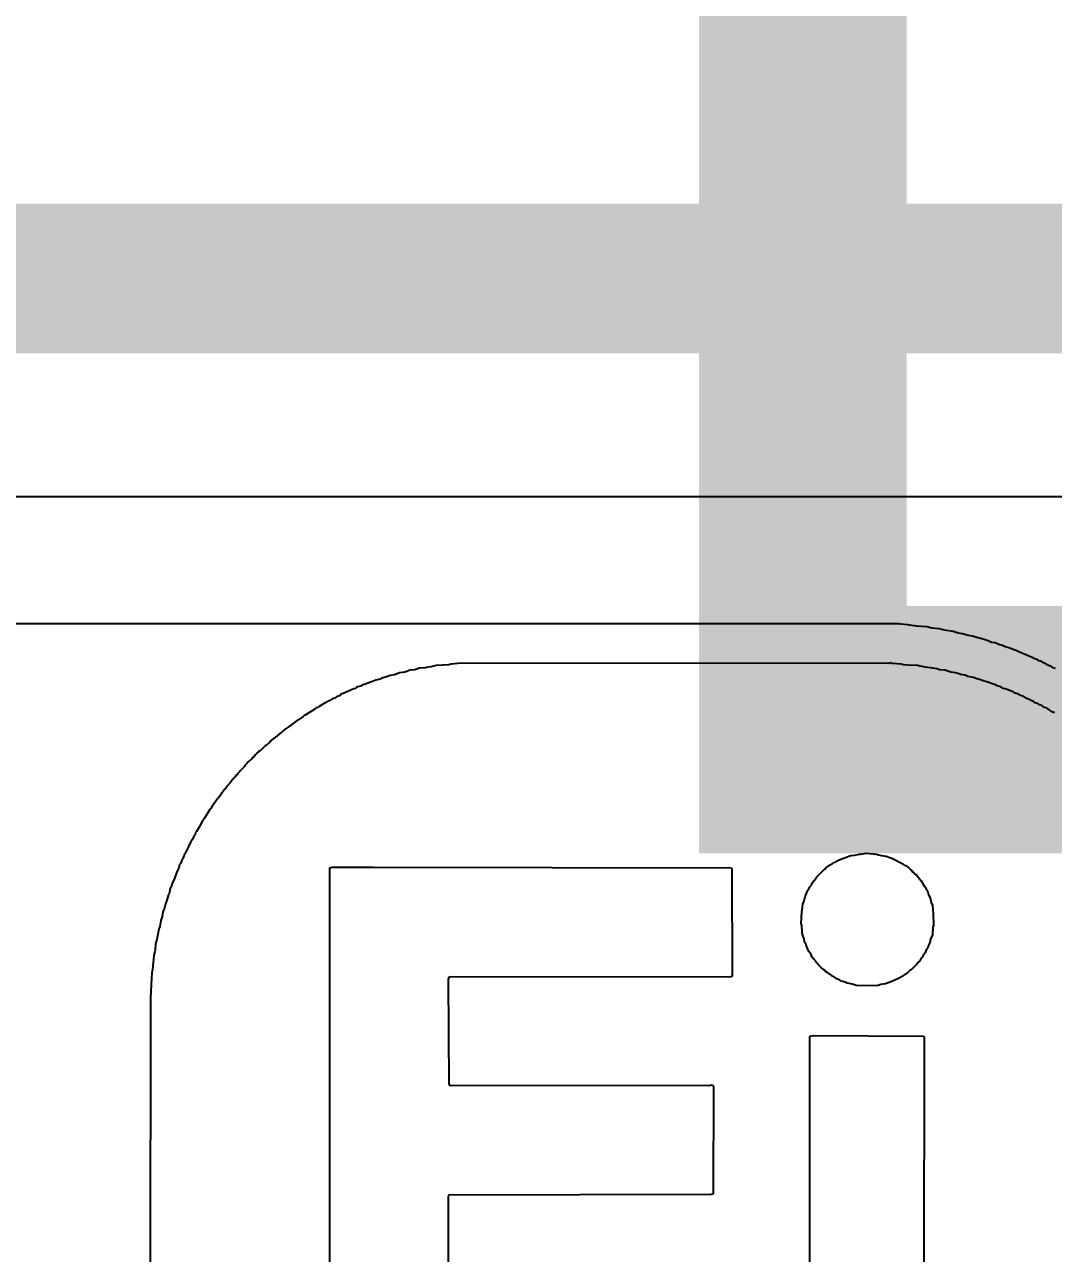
# Model space of a CAD drawing. Header units: inches. Extents: x -6 to 283, y -12 to 154.
# Drawn here: x 15.84 to 17.062, y 19.202 to 20.661 of the extents above; entities that cross this region are included whole.
import ezdxf

# ---------------------------------------------------------------- set-up
doc = ezdxf.new("R2010")
doc.units = ezdxf.units.IN
for name, color, linetype in [('Board Outline', 216, 'Continuous'), ('Bottom Layer', 5, 'Continuous'), ('Bottom Overlay', 54, 'Continuous'), ('GND-1', 16, 'Continuous'), ('GND-2', 90, 'Continuous'), ('GND-3', 216, 'Continuous'), ('GND-4', 54, 'Continuous'), ('PWR-1', 156, 'Continuous'), ('PWR-2', 130, 'Continuous'), ('Signal L1', 76, 'Continuous'), ('Signal L2', 6, 'Continuous'), ('Top Layer', 1, 'Continuous'), ('Top Overlay', 2, 'Continuous')]:
    doc.layers.add(name, color=color, linetype=linetype)
doc.styles.add('Bauhaus 93_Bold', font='', dxfattribs={"height": 0.2})
doc.styles.get('Bauhaus 93_Bold').set_extended_font_data('Bauhaus 93', bold=True)

msp = doc.modelspace()

# ---------------------------------------------------------------- linework, layer by layer
at = {"layer": 'Board Outline'}
msp.add_lwpolyline([(12.0364, 20.3599, 0.1778, 0.1778, 0), (75.5509, 20.3599, 0.1778, 0.1778, 0)], format="xyseb", dxfattribs=at)
at = {"layer": 'Bottom Layer'}
msp.add_line((12.0364, 20.1009), (45.7536, 20.1009), dxfattribs=at)
at = {"layer": 'GND-1'}
msp.add_line((12.0364, 20.1009), (75.5508, 20.1009), dxfattribs=at)
at = {"layer": 'GND-2'}
msp.add_line((12.0364, 20.1009), (75.5508, 20.1009), dxfattribs=at)
at = {"layer": 'GND-3'}
msp.add_line((12.0364, 20.1009), (75.5508, 20.1009), dxfattribs=at)
at = {"layer": 'GND-4'}
msp.add_line((12.0364, 20.1009), (75.5508, 20.1009), dxfattribs=at)
at = {"layer": 'PWR-1'}
msp.add_line((12.0364, 20.1009), (17.6603, 20.1009), dxfattribs=at)
at = {"layer": 'PWR-2'}
msp.add_line((12.0364, 20.1009), (17.6603, 20.1009), dxfattribs=at)
at = {"layer": 'Signal L1'}
msp.add_line((12.0364, 20.1009), (30.8904, 20.1009), dxfattribs=at)
at = {"layer": 'Signal L2'}
msp.add_line((12.0364, 20.1009), (75.5508, 20.1009), dxfattribs=at)
at = {"layer": 'Top Layer'}
msp.add_line((12.0364, 20.1009), (20.1416, 20.1009), dxfattribs=at)
at = {"layer": 'Top Overlay'}
for p, q in [((14.9802, 19.9502), (16.8754, 19.95)), ((16.8754, 19.95), (16.8786, 19.9502)), ((16.8786, 19.9502), (16.8803, 19.9497)), ((16.8803, 19.9497), (16.889, 19.9491)), ((16.889, 19.9491), (16.8907, 19.9485)), ((16.8907, 19.9485), (16.8971, 19.9479)), ((16.8971, 19.9479), (16.8989, 19.9473)), ((16.8989, 19.9473), (16.9116, 19.9468)), ((16.9116, 19.9468), (16.9133, 19.9462)), ((16.9133, 19.9462), (16.9174, 19.945)), ((16.9174, 19.945), (16.9258, 19.9442)), ((16.9258, 19.9442), (16.9293, 19.9436)), ((16.9293, 19.9436), (16.9324, 19.9427)), ((16.9324, 19.9427), (16.9348, 19.9421)), ((16.9348, 19.9421), (16.9406, 19.9416)), ((16.9406, 19.9416), (16.9429, 19.941)), ((16.9429, 19.941), (16.9487, 19.9392)), ((16.9487, 19.9392), (16.9542, 19.9384)), ((16.9542, 19.9384), (16.9608, 19.9363)), ((16.9608, 19.9363), (16.9657, 19.9355)), ((16.9657, 19.9355), (16.9724, 19.9335)), ((16.9724, 19.9335), (16.9756, 19.9326)), ((16.9756, 19.9326), (16.9822, 19.9306)), ((16.9822, 19.9306), (16.9854, 19.9297)), ((16.9854, 19.9297), (16.9886, 19.9282)), ((16.9886, 19.9282), (16.9927, 19.9277)), ((16.9927, 19.9277), (16.9979, 19.9253)), ((16.9979, 19.9253), (17.0002, 19.9248)), ((17.0002, 19.9248), (17.006, 19.9224)), ((17.006, 19.9224), (17.0092, 19.9216)), ((17.0092, 19.9216), (17.0141, 19.9196)), ((17.0141, 19.9196), (17.0164, 19.919)), ((17.0164, 19.919), (17.0176, 19.9184)), ((17.0176, 19.9184), (17.0216, 19.9167)), ((17.0216, 19.9167), (17.0245, 19.9155)), ((17.0245, 19.9155), (17.0286, 19.9138)), ((16.3441, 19.901), (16.3287, 19.9002)), ((16.3467, 19.9019), (16.3441, 19.901)), ((16.3548, 19.9025), (16.3467, 19.9019)), ((16.3594, 19.903), (16.3548, 19.9025)), ((16.8664, 19.9028), (16.3594, 19.903)), ((16.8687, 19.9033), (16.8664, 19.9028)), ((16.8705, 19.9028), (16.8687, 19.9033)), ((16.8812, 19.9019), (16.8705, 19.9028)), ((16.8835, 19.9013), (16.8812, 19.9019)), ((16.8893, 19.9007), (16.8835, 19.9013)), ((17.0286, 19.9138), (17.0349, 19.9109)), ((17.0349, 19.9109), (17.0367, 19.9103)), ((17.0367, 19.9103), (17.0396, 19.9085)), ((17.0396, 19.9085), (17.0428, 19.9077)), ((17.0428, 19.9077), (17.0436, 19.9068)), ((17.0436, 19.9068), (17.0448, 19.9062)), ((17.0448, 19.9062), (17.0465, 19.9057)), ((17.0465, 19.9057), (17.0552, 19.901)), ((17.0552, 19.901), (17.0581, 19.8999)), ((16.2688, 19.8865), (16.2656, 19.8857)), ((16.2711, 19.8871), (16.2688, 19.8865)), ((16.2743, 19.8886), (16.2711, 19.8871)), ((16.2792, 19.8894), (16.2743, 19.8886)), ((16.2824, 19.8903), (16.2792, 19.8894)), ((16.2853, 19.8915), (16.2824, 19.8903)), ((16.2887, 19.892), (16.2853, 19.8915)), ((16.2916, 19.8926), (16.2887, 19.892)), ((16.294, 19.8932), (16.2916, 19.8926)), ((16.2977, 19.8947), (16.294, 19.8932)), ((16.3035, 19.8952), (16.2977, 19.8947)), ((16.3058, 19.8958), (16.3035, 19.8952)), ((16.3087, 19.897), (16.3058, 19.8958)), ((16.3157, 19.8975), (16.3087, 19.897)), ((16.3174, 19.8981), (16.3157, 19.8975)), ((16.3226, 19.8987), (16.3174, 19.8981)), ((16.3258, 19.8996), (16.3226, 19.8987)), ((16.3287, 19.9002), (16.3258, 19.8996)), ((16.9009, 19.9002), (16.8893, 19.9007)), ((16.9032, 19.8996), (16.9009, 19.9002)), ((16.9067, 19.899), (16.9032, 19.8996)), ((16.9096, 19.8984), (16.9067, 19.899)), ((16.913, 19.8978), (16.9096, 19.8984)), ((16.9188, 19.8973), (16.913, 19.8978)), ((16.9238, 19.8964), (16.9188, 19.8973)), ((16.9267, 19.8952), (16.9238, 19.8964)), ((16.933, 19.8947), (16.9267, 19.8952)), ((16.9379, 19.8932), (16.933, 19.8947)), ((16.9403, 19.8926), (16.9379, 19.8932)), ((16.9458, 19.8918), (16.9403, 19.8926)), ((16.9489, 19.8909), (16.9458, 19.8918)), ((16.9518, 19.8897), (16.9489, 19.8909)), ((16.9573, 19.8889), (16.9518, 19.8897)), ((16.9605, 19.8874), (16.9573, 19.8889)), ((16.9649, 19.8865), (16.9605, 19.8874)), ((16.9672, 19.886), (16.9649, 19.8865)), ((17.0581, 19.8999), (17.061, 19.8981)), ((17.061, 19.8981), (17.0639, 19.897)), ((16.2311, 19.8726), (16.2184, 19.8669)), ((16.2334, 19.8732), (16.2311, 19.8726)), ((16.2346, 19.8744), (16.2334, 19.8732)), ((16.2358, 19.875), (16.2346, 19.8744)), ((16.2404, 19.8761), (16.2358, 19.875)), ((16.2415, 19.8773), (16.2404, 19.8761)), ((16.2439, 19.8779), (16.2415, 19.8773)), ((16.2476, 19.8793), (16.2439, 19.8779)), ((16.2531, 19.8813), (16.2476, 19.8793)), ((16.2572, 19.8831), (16.2531, 19.8813)), ((16.2624, 19.8842), (16.2572, 19.8831)), ((16.2656, 19.8857), (16.2624, 19.8842)), ((16.971, 19.8845), (16.9672, 19.886)), ((16.9741, 19.8836), (16.971, 19.8845)), ((16.9765, 19.8831), (16.9741, 19.8836)), ((16.9796, 19.8816), (16.9765, 19.8831)), ((16.9828, 19.8808), (16.9796, 19.8816)), ((16.9851, 19.8802), (16.9828, 19.8808)), ((16.9892, 19.8784), (16.9851, 19.8802)), ((16.9938, 19.8773), (16.9892, 19.8784)), ((16.995, 19.8761), (16.9938, 19.8773)), ((16.9996, 19.875), (16.995, 19.8761)), ((17.0025, 19.8732), (16.9996, 19.875)), ((17.0048, 19.8726), (17.0025, 19.8732)), ((17.0089, 19.8709), (17.0048, 19.8726)), ((16.2027, 19.8587), (16.1952, 19.8547)), ((16.2062, 19.8611), (16.2027, 19.8587)), ((16.2085, 19.8616), (16.2062, 19.8611)), ((16.2111, 19.8637), (16.2085, 19.8616)), ((16.2143, 19.8645), (16.2111, 19.8637)), ((16.2161, 19.8663), (16.2143, 19.8645)), ((16.2184, 19.8669), (16.2161, 19.8663)), ((17.0118, 19.8697), (17.0089, 19.8709)), ((17.0141, 19.8692), (17.0118, 19.8697)), ((17.0153, 19.868), (17.0141, 19.8692)), ((17.0164, 19.8674), (17.0153, 19.868)), ((17.0205, 19.8663), (17.0164, 19.8674)), ((17.0213, 19.8654), (17.0205, 19.8663)), ((17.0251, 19.864), (17.0213, 19.8654)), ((17.0268, 19.8634), (17.0251, 19.864)), ((17.0297, 19.8616), (17.0268, 19.8634)), ((17.0326, 19.8605), (17.0297, 19.8616)), ((17.0355, 19.8587), (17.0326, 19.8605)), ((17.0384, 19.8576), (17.0355, 19.8587)), ((17.0405, 19.8561), (17.0384, 19.8576)), ((16.1796, 19.8454), (16.1732, 19.8414)), ((16.1848, 19.8483), (16.1796, 19.8454)), ((16.1865, 19.8501), (16.1848, 19.8483)), ((16.1889, 19.8506), (16.1865, 19.8501)), ((16.19, 19.8518), (16.1889, 19.8506)), ((16.1952, 19.8547), (16.19, 19.8518)), ((17.0436, 19.8553), (17.0405, 19.8561)), ((17.0454, 19.8535), (17.0436, 19.8553)), ((17.0483, 19.853), (17.0454, 19.8535)), ((17.0503, 19.8509), (17.0483, 19.853)), ((17.0541, 19.8495), (17.0503, 19.8509)), ((17.0552, 19.8483), (17.0541, 19.8495)), ((17.057, 19.8477), (17.0552, 19.8483)), ((17.0604, 19.8454), (17.057, 19.8477)), ((17.0633, 19.8443), (17.0604, 19.8454)), ((16.1547, 19.8281), (16.1518, 19.8263)), ((16.1561, 19.8295), (16.1547, 19.8281)), ((16.1596, 19.8318), (16.1561, 19.8295)), ((16.1628, 19.8344), (16.1596, 19.8318)), ((16.1668, 19.8367), (16.1628, 19.8344)), ((16.168, 19.8379), (16.1668, 19.8367)), ((16.1709, 19.8396), (16.168, 19.8379)), ((16.1721, 19.8408), (16.1709, 19.8396)), ((16.1732, 19.8414), (16.1721, 19.8408)), ((16.1356, 19.8136), (16.1327, 19.8107)), ((16.1367, 19.8142), (16.1356, 19.8136)), ((16.1379, 19.8153), (16.1367, 19.8142)), ((16.1399, 19.8168), (16.1379, 19.8153)), ((16.1431, 19.8194), (16.1399, 19.8168)), ((16.1443, 19.8199), (16.1431, 19.8194)), ((16.1466, 19.8223), (16.1443, 19.8199)), ((16.1477, 19.8228), (16.1466, 19.8223)), ((16.1495, 19.8246), (16.1477, 19.8228)), ((16.1506, 19.8252), (16.1495, 19.8246)), ((16.1518, 19.8263), (16.1506, 19.8252)), ((16.1199, 19.7991), (16.1188, 19.7985)), ((16.1257, 19.8049), (16.1199, 19.7991)), ((16.1269, 19.8055), (16.1257, 19.8049)), ((16.1292, 19.8078), (16.1269, 19.8055)), ((16.1312, 19.8092), (16.1292, 19.8078)), ((16.1318, 19.8104), (16.1312, 19.8092)), ((16.1327, 19.8107), (16.1318, 19.8104)), ((16.1046, 19.7843), (16.1017, 19.7814)), ((16.1052, 19.7855), (16.1046, 19.7843)), ((16.106, 19.7858), (16.1052, 19.7855)), ((16.1098, 19.7895), (16.106, 19.7858)), ((16.1104, 19.7907), (16.1098, 19.7895)), ((16.1112, 19.791), (16.1104, 19.7907)), ((16.1127, 19.7924), (16.1112, 19.791)), ((16.1133, 19.7936), (16.1127, 19.7924)), ((16.1141, 19.7939), (16.1133, 19.7936)), ((16.1156, 19.7953), (16.1141, 19.7939)), ((16.1162, 19.7965), (16.1156, 19.7953)), ((16.117, 19.7968), (16.1162, 19.7965)), ((16.1188, 19.7985), (16.117, 19.7968)), ((16.0924, 19.7704), (16.0907, 19.7693)), ((16.093, 19.7716), (16.0924, 19.7704)), ((16.0953, 19.7739), (16.093, 19.7716)), ((16.0959, 19.7751), (16.0953, 19.7739)), ((16.1011, 19.7803), (16.0959, 19.7751)), ((16.1017, 19.7814), (16.1011, 19.7803)), ((16.0797, 19.7559), (16.0791, 19.7548)), ((16.0814, 19.7577), (16.0797, 19.7559)), ((16.082, 19.7588), (16.0814, 19.7577)), ((16.0843, 19.7612), (16.082, 19.7588)), ((16.0849, 19.7623), (16.0843, 19.7612)), ((16.0866, 19.7641), (16.0849, 19.7623)), ((16.0872, 19.7652), (16.0866, 19.7641)), ((16.0901, 19.7681), (16.0872, 19.7652)), ((16.0907, 19.7693), (16.0901, 19.7681)), ((16.0687, 19.7415), (16.0681, 19.7403)), ((16.0704, 19.7432), (16.0687, 19.7415)), ((16.071, 19.7444), (16.0704, 19.7432)), ((16.0719, 19.7452), (16.071, 19.7444)), ((16.0742, 19.7487), (16.0719, 19.7452)), ((16.0768, 19.7519), (16.0742, 19.7487)), ((16.0774, 19.7531), (16.0768, 19.7519)), ((16.0782, 19.7533), (16.0774, 19.7531)), ((16.0791, 19.7548), (16.0782, 19.7533)), ((16.06, 19.7293), (16.0577, 19.7253)), ((16.0612, 19.7305), (16.06, 19.7293)), ((16.0629, 19.7334), (16.0612, 19.7305)), ((16.0646, 19.7351), (16.0629, 19.7334)), ((16.0652, 19.7363), (16.0646, 19.7351)), ((16.0681, 19.7403), (16.0652, 19.7363)), ((16.0519, 19.7166), (16.0473, 19.7085)), ((16.053, 19.7177), (16.0519, 19.7166)), ((16.0536, 19.7189), (16.053, 19.7177)), ((16.0577, 19.7253), (16.0536, 19.7189)), ((16.0409, 19.6975), (16.0403, 19.6957)), ((16.0415, 19.6986), (16.0409, 19.6975)), ((16.0426, 19.6998), (16.0415, 19.6986)), ((16.0432, 19.7021), (16.0426, 19.6998)), ((16.0444, 19.7032), (16.0432, 19.7021)), ((16.0473, 19.7085), (16.0444, 19.7032)), ((16.0339, 19.6836), (16.0322, 19.6807)), ((16.0351, 19.6865), (16.0339, 19.6836)), ((16.0368, 19.6893), (16.0351, 19.6865)), ((16.0374, 19.6911), (16.0368, 19.6893)), ((16.0397, 19.6946), (16.0374, 19.6911)), ((16.0403, 19.6957), (16.0397, 19.6946)), ((16.0264, 19.6685), (16.0258, 19.6656)), ((16.0281, 19.6714), (16.0264, 19.6685)), ((16.029, 19.6734), (16.0281, 19.6714)), ((16.0299, 19.6766), (16.029, 19.6734)), ((16.031, 19.6778), (16.0299, 19.6766)), ((16.0322, 19.6807), (16.031, 19.6778)), ((16.8033, 19.667), (16.8045, 19.6682)), ((16.8045, 19.6682), (16.8074, 19.6694)), ((16.8074, 19.6694), (16.8126, 19.6717)), ((16.8126, 19.6717), (16.8149, 19.6723)), ((16.8149, 19.6723), (16.8189, 19.674)), ((16.8189, 19.674), (16.8213, 19.6746)), ((16.8213, 19.6746), (16.8259, 19.6752)), ((16.8259, 19.6752), (16.8276, 19.6757)), ((16.8276, 19.6757), (16.8311, 19.6763)), ((16.8311, 19.6763), (16.8323, 19.6769)), ((16.8323, 19.6769), (16.8334, 19.6763)), ((16.8334, 19.6763), (16.8351, 19.6769)), ((16.8351, 19.6769), (16.8392, 19.6775)), ((16.8392, 19.6775), (16.8479, 19.6769)), ((16.8479, 19.6769), (16.8485, 19.6763)), ((16.8485, 19.6763), (16.8502, 19.6769)), ((16.8502, 19.6769), (16.8543, 19.6757)), ((16.8543, 19.6757), (16.858, 19.6749)), ((16.858, 19.6749), (16.8635, 19.674)), ((16.8635, 19.674), (16.8676, 19.6723)), ((16.8676, 19.6723), (16.8699, 19.6717)), ((16.8699, 19.6717), (16.8832, 19.6647)), ((16.0206, 19.654), (16.0183, 19.6488)), ((16.0212, 19.6563), (16.0206, 19.654)), ((16.0232, 19.6601), (16.0212, 19.6563)), ((16.0241, 19.6639), (16.0232, 19.6601)), ((16.0258, 19.6656), (16.0241, 19.6639)), ((16.2025, 19.0291), (16.2027, 19.6601)), ((16.2027, 19.6601), (16.2051, 19.6607)), ((16.2051, 19.6607), (16.2537, 19.6607)), ((16.2537, 19.6607), (16.2543, 19.6607)), ((16.2543, 19.6607), (16.6794, 19.6601)), ((16.6794, 19.6601), (16.6802, 19.6592)), ((16.6802, 19.6592), (16.6805, 19.5321)), ((16.781, 19.6494), (16.79, 19.6584)), ((16.79, 19.6584), (16.7911, 19.6589)), ((16.7911, 19.6589), (16.7917, 19.6601)), ((16.7917, 19.6601), (16.7929, 19.6607)), ((16.7929, 19.6607), (16.7969, 19.6636)), ((16.7969, 19.6636), (16.7998, 19.6653)), ((16.7998, 19.6653), (16.801, 19.6665)), ((16.801, 19.6665), (16.8033, 19.667)), ((16.8832, 19.6647), (16.8844, 19.6636)), ((16.8844, 19.6636), (16.8867, 19.663)), ((16.8867, 19.663), (16.889, 19.6607)), ((16.889, 19.6607), (16.8902, 19.6601)), ((16.8902, 19.6601), (16.8925, 19.6578)), ((16.8925, 19.6578), (16.8936, 19.6572)), ((16.8936, 19.6572), (16.8948, 19.6555)), ((16.8948, 19.6555), (16.896, 19.6549)), ((16.896, 19.6549), (16.8977, 19.6526)), ((16.0154, 19.6413), (16.0145, 19.6381)), ((16.0177, 19.6465), (16.0154, 19.6413)), ((16.0183, 19.6488), (16.0177, 19.6465)), ((16.7726, 19.6375), (16.7741, 19.639)), ((16.7741, 19.639), (16.7764, 19.643)), ((16.7764, 19.643), (16.7793, 19.6471)), ((16.7793, 19.6471), (16.7804, 19.6482)), ((16.7804, 19.6482), (16.781, 19.6494)), ((16.8977, 19.6526), (16.8989, 19.652)), ((16.8989, 19.652), (16.9017, 19.6485)), ((16.9017, 19.6485), (16.9032, 19.6465)), ((16.9032, 19.6465), (16.9049, 19.6448)), ((16.9049, 19.6448), (16.9067, 19.6419)), ((16.9067, 19.6419), (16.909, 19.6378)), ((16.0108, 19.6285), (16.009, 19.6216)), ((16.0116, 19.6294), (16.0108, 19.6285)), ((16.0131, 19.6355), (16.0116, 19.6294)), ((16.0145, 19.6381), (16.0131, 19.6355)), ((16.7659, 19.621), (16.7671, 19.6256)), ((16.7671, 19.6256), (16.7688, 19.6297)), ((16.7688, 19.6297), (16.77, 19.6326)), ((16.77, 19.6326), (16.7712, 19.6338)), ((16.7712, 19.6338), (16.7726, 19.6375)), ((16.909, 19.6378), (16.9101, 19.6366)), ((16.9101, 19.6366), (16.9113, 19.6338)), ((16.9113, 19.6338), (16.9125, 19.6326)), ((16.9125, 19.6326), (16.9136, 19.628)), ((16.9136, 19.628), (16.9154, 19.6251)), ((16.9154, 19.6251), (16.9159, 19.6227)), ((16.0058, 19.6109), (16.0044, 19.6077)), ((16.0073, 19.6175), (16.0058, 19.6109)), ((16.009, 19.6216), (16.0073, 19.6175)), ((16.7631, 19.6083), (16.7636, 19.61)), ((16.7636, 19.61), (16.7642, 19.617)), ((16.7642, 19.617), (16.7659, 19.621)), ((16.9159, 19.6227), (16.9168, 19.619)), ((16.9168, 19.619), (16.9183, 19.6152)), ((16.9183, 19.6152), (16.9191, 19.6057)), ((16.0018, 19.5976), (16.0006, 19.5906)), ((16.0035, 19.6022), (16.0018, 19.5976)), ((16.0044, 19.6077), (16.0035, 19.6022)), ((16.7625, 19.5938), (16.7631, 19.6083)), ((16.9191, 19.6057), (16.9194, 19.5915)), ((15.9983, 19.5808), (15.9977, 19.5773)), ((15.9989, 19.5854), (15.9983, 19.5808)), ((15.9995, 19.5877), (15.9989, 19.5854)), ((16.0006, 19.5906), (15.9995, 19.5877)), ((16.7631, 19.5921), (16.7625, 19.5938)), ((16.7636, 19.5828), (16.7631, 19.5921)), ((16.7648, 19.5787), (16.7636, 19.5828)), ((16.9183, 19.5805), (16.9159, 19.5753)), ((16.9188, 19.5897), (16.9183, 19.5805)), ((16.9194, 19.5915), (16.9188, 19.5897)), ((15.9957, 19.5701), (15.9951, 19.5625)), ((15.9972, 19.575), (15.9957, 19.5701)), ((15.9977, 19.5773), (15.9972, 19.575)), ((16.7659, 19.5758), (16.7648, 19.5787)), ((16.7665, 19.5718), (16.7659, 19.5758)), ((16.7683, 19.5689), (16.7665, 19.5718)), ((16.7688, 19.5672), (16.7683, 19.5689)), ((16.7717, 19.5608), (16.7688, 19.5672)), ((16.9136, 19.5683), (16.9128, 19.5651)), ((16.9154, 19.5712), (16.9136, 19.5683)), ((16.9159, 19.5753), (16.9154, 19.5712)), ((15.9931, 19.5512), (15.9925, 19.5443)), ((15.9937, 19.5564), (15.9931, 19.5512)), ((15.9946, 19.5608), (15.9937, 19.5564)), ((15.9951, 19.5625), (15.9946, 19.5608)), ((16.7741, 19.5573), (16.7717, 19.5608)), ((16.7752, 19.5544), (16.7741, 19.5573)), ((16.777, 19.5527), (16.7752, 19.5544)), ((16.7775, 19.5515), (16.777, 19.5527)), ((16.7798, 19.5492), (16.7775, 19.5515)), ((16.9049, 19.5527), (16.9032, 19.5498)), ((16.9067, 19.5544), (16.9049, 19.5527)), ((16.9078, 19.5573), (16.9067, 19.5544)), ((16.9096, 19.559), (16.9078, 19.5573)), ((16.9113, 19.5637), (16.9096, 19.559)), ((16.9128, 19.5651), (16.9113, 19.5637)), ((15.9919, 19.5391), (15.9911, 19.5359)), ((15.9925, 19.5443), (15.9919, 19.5391)), ((16.7804, 19.548), (16.7798, 19.5492)), ((16.7816, 19.5469), (16.7804, 19.548)), ((16.7822, 19.5457), (16.7816, 19.5469)), ((16.7862, 19.5417), (16.7822, 19.5457)), ((16.7894, 19.5391), (16.7862, 19.5417)), ((16.7906, 19.5385), (16.7894, 19.5391)), ((16.7911, 19.5373), (16.7906, 19.5385)), ((16.794, 19.5356), (16.7911, 19.5373)), ((16.8896, 19.5362), (16.8884, 19.5356)), ((16.8919, 19.5385), (16.8896, 19.5362)), ((16.8931, 19.5391), (16.8919, 19.5385)), ((16.8997, 19.5457), (16.8931, 19.5391)), ((16.9003, 19.5469), (16.8997, 19.5457)), ((16.9012, 19.5472), (16.9003, 19.5469)), ((16.9015, 19.548), (16.9012, 19.5472)), ((16.9032, 19.5498), (16.9015, 19.548)), ((15.9902, 19.5217), (15.9896, 19.5055)), ((15.9911, 19.5359), (15.9902, 19.5217)), ((16.3438, 19.5301), (16.3432, 19.5278)), ((16.3432, 19.5278), (16.3438, 19.4027)), ((16.3455, 19.5307), (16.3438, 19.5301)), ((16.6776, 19.5304), (16.3455, 19.5307)), ((16.6799, 19.531), (16.6776, 19.5304)), ((16.6805, 19.5321), (16.6799, 19.531)), ((16.7952, 19.5344), (16.794, 19.5356)), ((16.7981, 19.5327), (16.7952, 19.5344)), ((16.7992, 19.5315), (16.7981, 19.5327)), ((16.8021, 19.5304), (16.7992, 19.5315)), ((16.8039, 19.5286), (16.8021, 19.5304)), ((16.8085, 19.5269), (16.8039, 19.5286)), ((16.8097, 19.5257), (16.8085, 19.5269)), ((16.812, 19.5252), (16.8097, 19.5257)), ((16.816, 19.524), (16.812, 19.5252)), ((16.8169, 19.5231), (16.816, 19.524)), ((16.8213, 19.5223), (16.8169, 19.5231)), ((16.8259, 19.5211), (16.8213, 19.5223)), ((16.8572, 19.5217), (16.8569, 19.5214)), ((16.8624, 19.5223), (16.8572, 19.5217)), ((16.8699, 19.5252), (16.8624, 19.5223)), ((16.8751, 19.5275), (16.8699, 19.5252)), ((16.878, 19.5286), (16.8751, 19.5275)), ((16.8832, 19.5315), (16.878, 19.5286)), ((16.8844, 19.5327), (16.8832, 19.5315)), ((16.8861, 19.5333), (16.8844, 19.5327)), ((16.8884, 19.5356), (16.8861, 19.5333)), ((16.8276, 19.5205), (16.8259, 19.5211)), ((16.8514, 19.52), (16.8276, 19.5205)), ((16.8537, 19.5205), (16.8514, 19.52)), ((16.8569, 19.5214), (16.8537, 19.5205)), ((15.9896, 19.5055), (15.9891, 19.165)), ((16.7726, 19.4592), (16.7732, 19.4603)), ((16.7729, 19.0569), (16.7726, 19.4592)), ((16.7732, 19.4603), (16.7772, 19.4609)), ((16.7772, 19.4609), (16.9075, 19.4603)), ((16.9075, 19.4603), (16.9084, 19.4594)), ((16.9084, 19.4594), (16.9078, 19.0251)), ((16.3438, 19.4027), (16.3464, 19.4018)), ((16.3464, 19.4018), (16.349, 19.4021)), ((16.349, 19.4021), (16.6533, 19.4018)), ((16.6533, 19.4018), (16.655, 19.4024)), ((16.655, 19.4024), (16.6577, 19.4015)), ((16.6577, 19.4015), (16.6582, 19.3992)), ((16.6582, 19.3992), (16.6579, 19.2727)), ((16.3432, 19.2706), (16.3426, 19.0245)), ((16.3441, 19.2715), (16.3432, 19.2706)), ((16.6556, 19.2721), (16.3441, 19.2715)), ((16.6579, 19.2727), (16.6556, 19.2721))]:
    msp.add_line(p, q, dxfattribs=at)

# ---------------------------------------------------------------- texts
at = {"layer": 'Bottom Overlay', "style": 'Bauhaus 93_Bold', "text_generation_flag": 2}
msp.add_text('RE  EIVER', height=1.524, rotation=270, dxfattribs=at).set_placement((16.6412, 12.2927))

doc.saveas('drawing.dxf')
